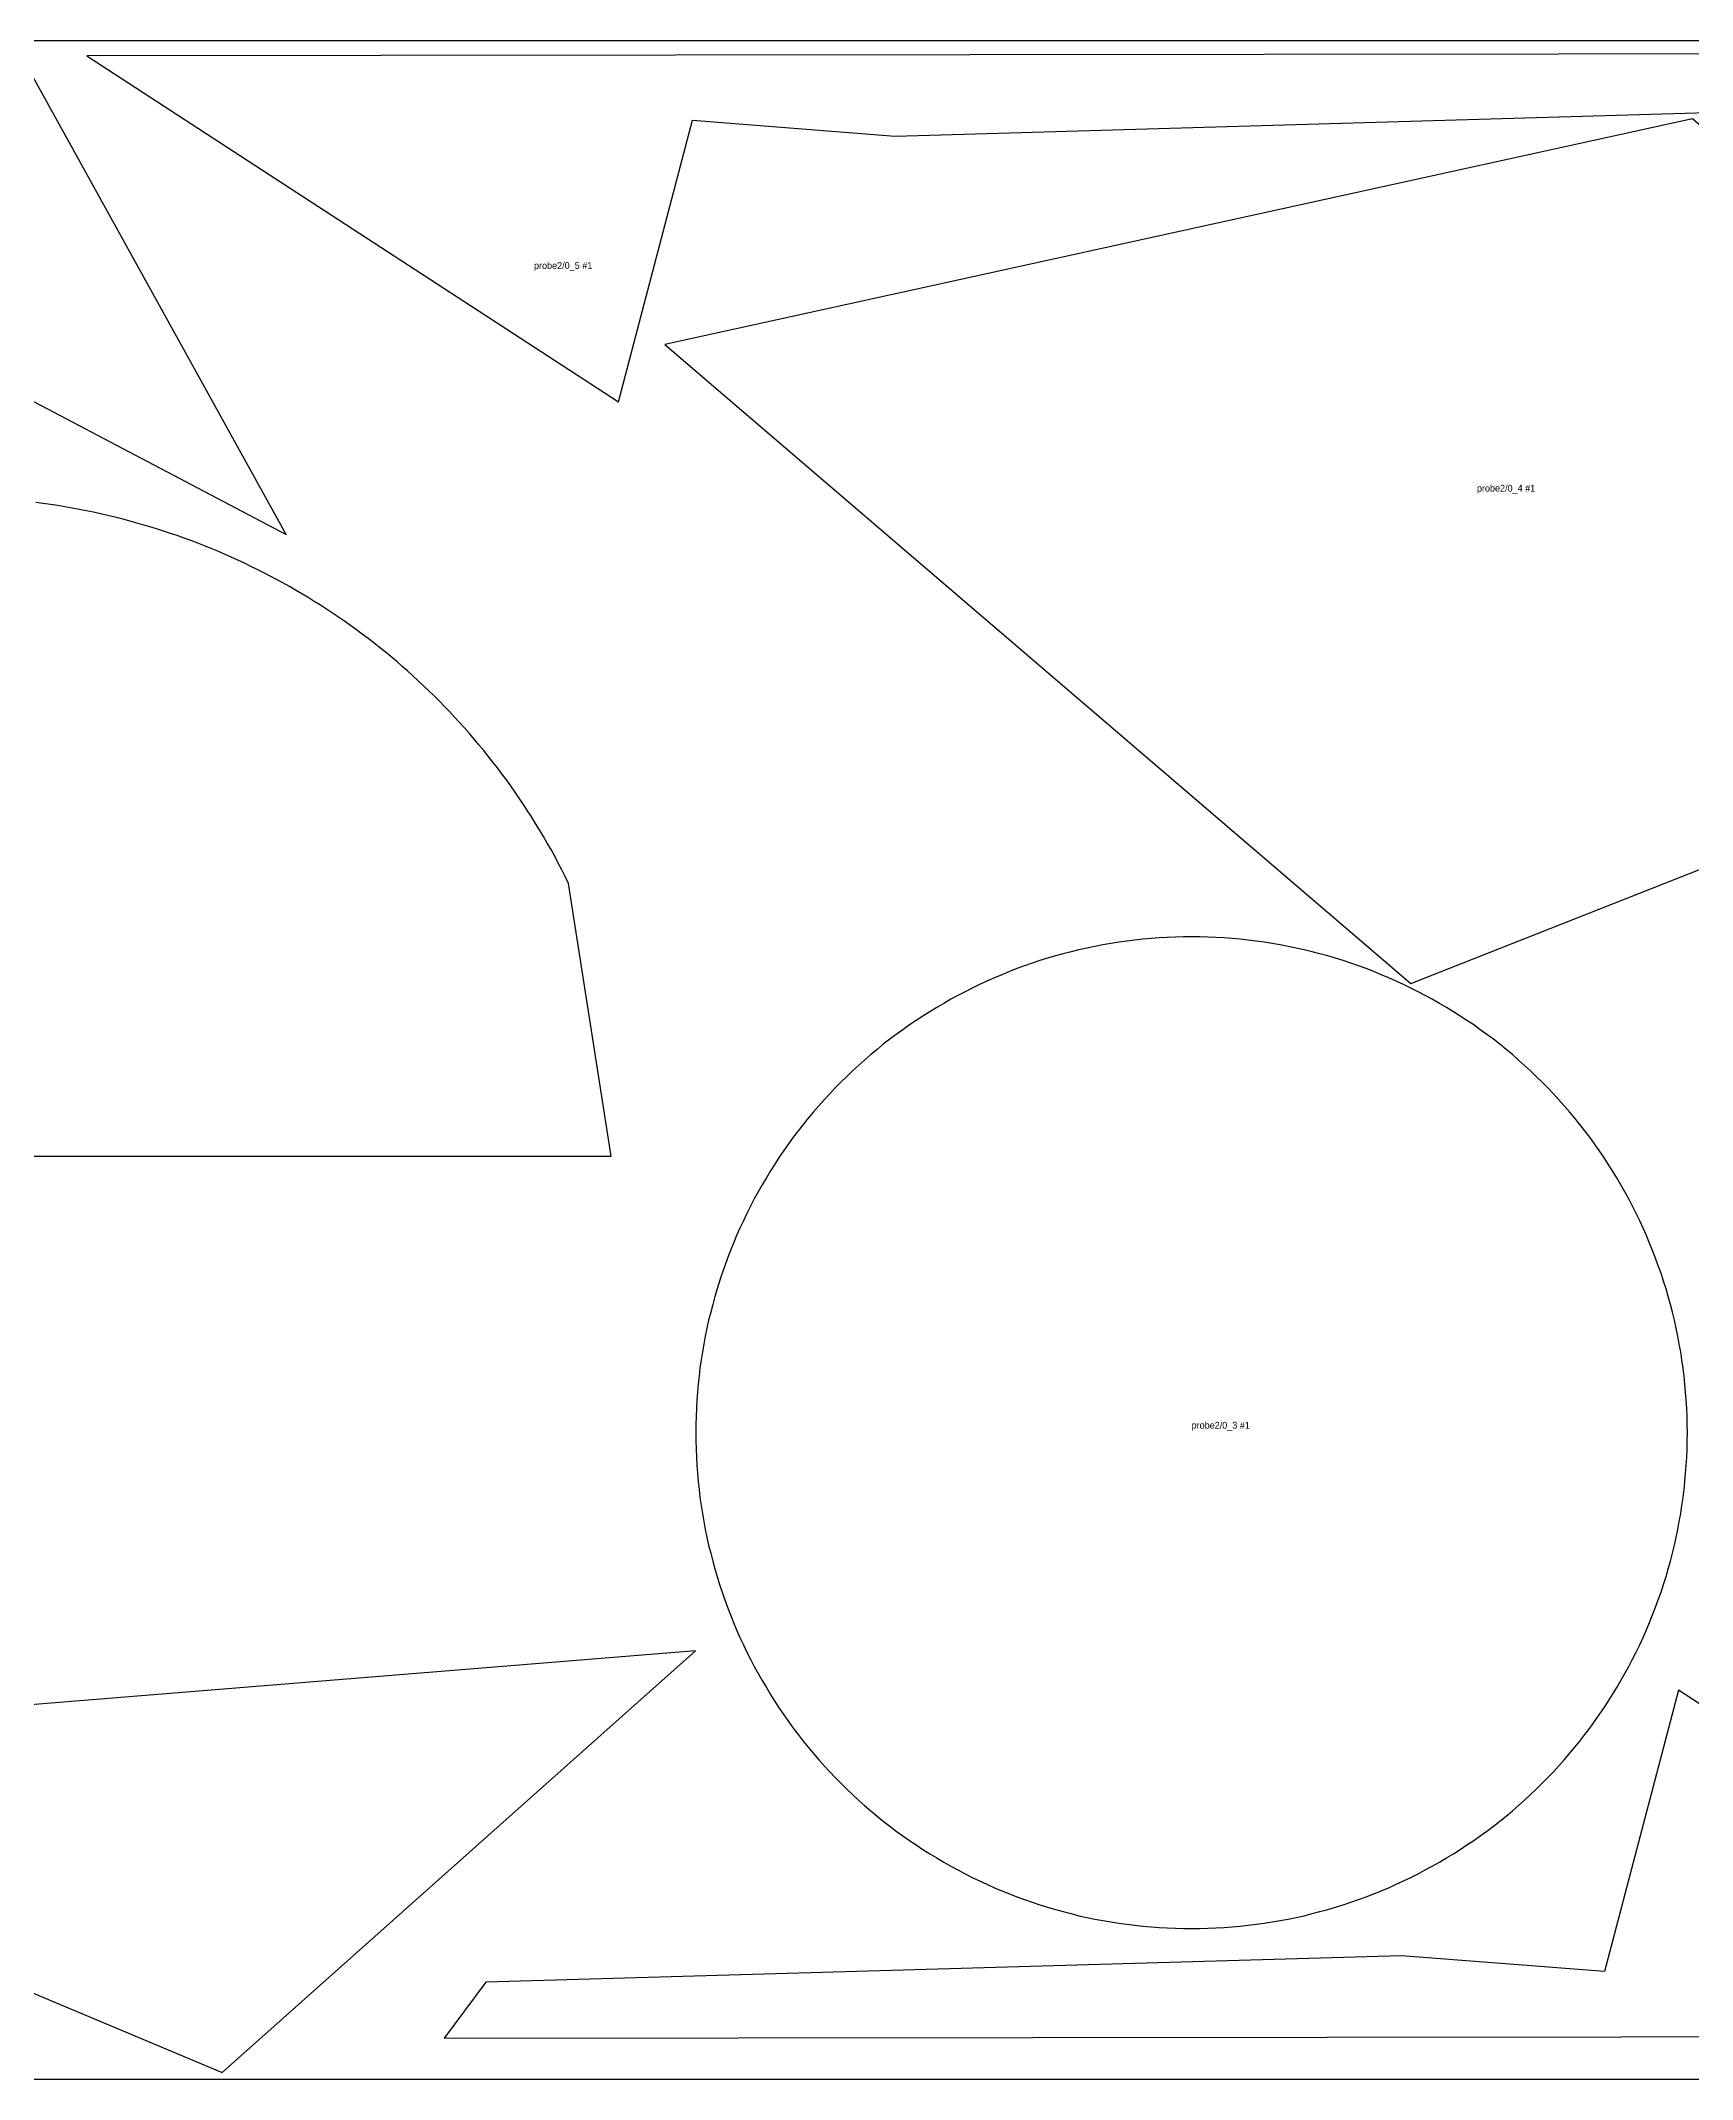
# Model space of a CAD drawing. Header units: millimetres. Extents: x 0 to 4476, y 0 to 1553.
# Drawn here: x 2186 to 3408, y 0 to 1508 of the extents above; entities that cross this region are included whole.
import ezdxf

# ---------------------------------------------------------------- set-up
doc = ezdxf.new("R2010")
doc.units = ezdxf.units.MM
for name, color, linetype in [('PART_LABELS', 3, 'Continuous'), ('PART_S001_0002', 7, 'Continuous'), ('PART_S001_0003', 7, 'Continuous'), ('PART_S001_0004', 7, 'Continuous'), ('PART_S001_0006', 7, 'Continuous'), ('PART_S001_0007', 7, 'Continuous'), ('PART_S001_0009', 7, 'Continuous'), ('SHEET_BOUNDARY', 8, 'Continuous')]:
    doc.layers.add(name, color=color, linetype=linetype)

msp = doc.modelspace()

# ---------------------------------------------------------------- linework, layer by layer
at = {"layer": 'PART_S001_0002'}
msp.add_lwpolyline([(2169.4, 1502.1), (1548, 1502.1), (1500.7, 1142.8), (1324.1, 761.4), (1630, 295), (2320.7, 5), (2670.8, 317), (2011.7, 263.4), (1658.4, 414.7), (1538.6, 688.9), (1712, 1297.2), (2074.7, 1297.2), (2368.1, 1142.8)], close=True, dxfattribs=at)
at = {"layer": 'PART_S001_0003'}
msp.add_lwpolyline([(3791.5, 31.9), (3398.1, 287.9), (3343.3, 79.6), (3193.3, 91.4), (2515.7, 71.7), (2485, 30.5)], close=True, dxfattribs=at)
at = {"layer": 'PART_S001_0004'}
msp.add_lwpolyline([(2220.5, 1496.9), (2613.9, 1241), (2668.7, 1449.2), (2818.7, 1437.4), (3496.3, 1457.1), (3527, 1498.3)], close=True, dxfattribs=at)
at = {"layer": 'PART_S001_0006'}
msp.add_lwpolyline([(2116.6, 682.9), (2608.6, 682.9), (2577, 884.6), (2574.5, 889.7), (2572, 894.7), (2569.3, 899.7), (2566.7, 904.7), (2564, 909.6), (2561.2, 914.5), (2558.4, 919.4), (2555.5, 924.2), (2552.6, 929), (2549.7, 933.7), (2546.7, 938.4), (2543.6, 943), (2540.5, 947.6), (2537.4, 952.2), (2534.2, 956.7), (2531, 961.2), (2527.7, 965.7), (2524.4, 970.1), (2521, 974.4), (2517.6, 978.7), (2514.2, 983), (2510.7, 987.2), (2507.2, 991.4), (2503.6, 995.6), (2500, 999.7), (2496.4, 1003.7), (2492.7, 1007.7), (2489, 1011.7), (2485.2, 1015.6), (2481.4, 1019.5), (2477.5, 1023.4), (2473.7, 1027.1), (2469.7, 1030.9), (2465.8, 1034.6), (2461.8, 1038.3), (2457.8, 1041.9), (2453.7, 1045.4), (2449.6, 1049), (2445.5, 1052.4), (2441.3, 1055.9), (2437.1, 1059.2), (2432.9, 1062.6), (2428.6, 1065.9), (2424.3, 1069.1), (2420, 1072.3), (2415.6, 1075.5), (2411.2, 1078.6), (2406.8, 1081.6), (2402.4, 1084.6), (2397.9, 1087.6), (2393.4, 1090.5), (2388.8, 1093.3), (2384.3, 1096.2), (2379.7, 1098.9), (2375, 1101.6), (2370.4, 1104.3), (2365.7, 1106.9), (2361, 1109.5), (2356.3, 1112), (2351.5, 1114.5), (2346.7, 1116.9), (2341.9, 1119.2), (2337.1, 1121.5), (2332.2, 1123.8), (2327.3, 1126), (2322.4, 1128.2), (2317.5, 1130.3), (2312.6, 1132.3), (2307.6, 1134.4), (2302.6, 1136.3), (2297.6, 1138.2), (2292.6, 1140.1), (2287.5, 1141.9), (2282.4, 1143.6), (2277.3, 1145.3), (2272.2, 1146.9), (2267.1, 1148.5), (2262, 1150), (2256.8, 1151.5), (2251.6, 1152.9), (2246.4, 1154.3), (2241.2, 1155.6), (2236, 1156.9), (2230.7, 1158.1), (2225.5, 1159.2), (2220.2, 1160.3), (2214.9, 1161.3), (2209.6, 1162.3), (2204.3, 1163.3), (2199, 1164.1), (2193.6, 1164.9), (2188.3, 1165.7), (2182.9, 1166.4)], dxfattribs=at)
at = {"layer": 'PART_S001_0007'}
msp.add_lwpolyline([(3404.7, 478.3), (3404.6, 484.3), (3404.5, 490.3), (3404.2, 496.3), (3403.9, 502.3), (3403.4, 508.2), (3402.9, 514.2), (3402.3, 520.2), (3401.5, 526.1), (3400.7, 532.1), (3399.8, 538), (3398.7, 543.9), (3397.6, 549.8), (3396.4, 555.7), (3395.1, 561.6), (3393.7, 567.4), (3392.2, 573.2), (3390.6, 579), (3388.9, 584.7), (3387.1, 590.5), (3385.2, 596.2), (3383.2, 601.8), (3381.2, 607.5), (3379, 613.1), (3376.7, 618.6), (3374.4, 624.2), (3372, 629.6), (3369.4, 635.1), (3366.8, 640.5), (3364.1, 645.9), (3361.3, 651.2), (3358.5, 656.4), (3355.5, 661.7), (3352.5, 666.8), (3349.3, 672), (3346.1, 677), (3342.8, 682), (3339.5, 687), (3336, 691.9), (3332.5, 696.8), (3328.9, 701.6), (3325.2, 706.3), (3321.4, 711), (3317.6, 715.6), (3313.6, 720.1), (3309.6, 724.6), (3305.6, 729), (3301.4, 733.3), (3297.2, 737.6), (3292.9, 741.8), (3288.6, 746), (3284.2, 750), (3279.7, 754), (3275.2, 758), (3270.6, 761.8), (3265.9, 765.6), (3261.2, 769.3), (3256.4, 772.9), (3251.5, 776.4), (3246.6, 779.9), (3241.6, 783.2), (3236.6, 786.5), (3231.6, 789.7), (3226.4, 792.9), (3221.3, 795.9), (3216, 798.9), (3210.8, 801.7), (3205.5, 804.5), (3200.1, 807.2), (3194.7, 809.8), (3189.2, 812.4), (3183.8, 814.8), (3178.2, 817.1), (3172.7, 819.4), (3167.1, 821.6), (3161.4, 823.6), (3155.8, 825.6), (3150.1, 827.5), (3144.3, 829.3), (3138.6, 831), (3132.8, 832.6), (3127, 834.1), (3121.2, 835.5), (3115.3, 836.8), (3109.4, 838), (3103.5, 839.1), (3097.6, 840.2), (3091.7, 841.1), (3085.7, 841.9), (3079.8, 842.7), (3073.8, 843.3), (3067.8, 843.8), (3061.9, 844.3), (3055.9, 844.6), (3049.9, 844.9), (3043.9, 845), (3037.9, 845.1), (3031.9, 845), (3025.9, 844.9), (3019.9, 844.6), (3013.9, 844.3), (3007.9, 843.8), (3001.9, 843.3), (2995.9, 842.7), (2990, 841.9), (2984, 841.1), (2978.1, 840.2), (2972.2, 839.1), (2966.3, 838), (2960.4, 836.8), (2954.6, 835.5), (2948.7, 834.1), (2942.9, 832.6), (2937.1, 831), (2931.4, 829.3), (2925.7, 827.5), (2920, 825.6), (2914.3, 823.6), (2908.7, 821.6), (2903.1, 819.4), (2897.5, 817.1), (2892, 814.8), (2886.5, 812.4), (2881, 809.8), (2875.6, 807.2), (2870.3, 804.5), (2865, 801.7), (2859.7, 798.9), (2854.5, 795.9), (2849.3, 792.9), (2844.2, 789.7), (2839.1, 786.5), (2834.1, 783.2), (2829.1, 779.9), (2824.2, 776.4), (2819.4, 772.9), (2814.6, 769.3), (2809.8, 765.6), (2805.2, 761.8), (2800.6, 758), (2796, 754), (2791.5, 750), (2787.1, 746), (2782.8, 741.8), (2778.5, 737.6), (2774.3, 733.3), (2770.2, 729), (2766.1, 724.6), (2762.1, 720.1), (2758.2, 715.6), (2754.3, 711), (2750.6, 706.3), (2746.9, 701.6), (2743.2, 696.8), (2739.7, 691.9), (2736.3, 687), (2732.9, 682), (2729.6, 677), (2726.4, 672), (2723.3, 666.8), (2720.2, 661.7), (2717.2, 656.4), (2714.4, 651.2), (2711.6, 645.9), (2708.9, 640.5), (2706.3, 635.1), (2703.8, 629.6), (2701.3, 624.2), (2699, 618.6), (2696.7, 613.1), (2694.6, 607.5), (2692.5, 601.8), (2690.5, 596.2), (2688.6, 590.5), (2686.9, 584.7), (2685.2, 579), (2683.6, 573.2), (2682.1, 567.4), (2680.6, 561.6), (2679.3, 555.7), (2678.1, 549.8), (2677, 543.9), (2676, 538), (2675, 532.1), (2674.2, 526.1), (2673.5, 520.2), (2672.8, 514.2), (2672.3, 508.2), (2671.9, 502.3), (2671.5, 496.3), (2671.3, 490.3), (2671.1, 484.3), (2671.1, 478.3), (2671.1, 472.3), (2671.3, 466.3), (2671.5, 460.3), (2671.9, 454.3), (2672.3, 448.3), (2672.8, 442.3), (2673.5, 436.3), (2674.2, 430.4), (2675, 424.4), (2676, 418.5), (2677, 412.6), (2678.1, 406.7), (2679.3, 400.8), (2680.6, 395), (2682.1, 389.1), (2683.6, 383.3), (2685.2, 377.5), (2686.9, 371.8), (2688.6, 366.1), (2690.5, 360.4), (2692.5, 354.7), (2694.6, 349.1), (2696.7, 343.5), (2699, 337.9), (2701.3, 332.4), (2703.8, 326.9), (2706.3, 321.4), (2708.9, 316), (2711.6, 310.7), (2714.4, 305.4), (2717.2, 300.1), (2720.2, 294.9), (2723.3, 289.7), (2726.4, 284.6), (2729.6, 279.5), (2732.9, 274.5), (2736.3, 269.5), (2739.7, 264.6), (2743.2, 259.8), (2746.9, 255), (2750.6, 250.2), (2754.3, 245.6), (2758.2, 241), (2762.1, 236.4), (2766.1, 231.9), (2770.2, 227.5), (2774.3, 223.2), (2778.5, 218.9), (2782.8, 214.7), (2787.1, 210.6), (2791.5, 206.5), (2796, 202.5), (2800.6, 198.6), (2805.2, 194.7), (2809.8, 191), (2814.6, 187.3), (2819.4, 183.6), (2824.2, 180.1), (2829.1, 176.7), (2834.1, 173.3), (2839.1, 170), (2844.2, 166.8), (2849.3, 163.7), (2854.5, 160.6), (2859.7, 157.6), (2865, 154.8), (2870.3, 152), (2875.6, 149.3), (2881, 146.7), (2886.5, 144.2), (2892, 141.7), (2897.5, 139.4), (2903.1, 137.1), (2908.7, 135), (2914.3, 132.9), (2920, 130.9), (2925.7, 129), (2931.4, 127.3), (2937.1, 125.6), (2942.9, 124), (2948.7, 122.5), (2954.6, 121), (2960.4, 119.7), (2966.3, 118.5), (2972.2, 117.4), (2978.1, 116.4), (2984, 115.4), (2990, 114.6), (2995.9, 113.9), (3001.9, 113.2), (3007.9, 112.7), (3013.9, 112.3), (3019.9, 111.9), (3025.9, 111.7), (3031.9, 111.5), (3037.9, 111.5), (3043.9, 111.5), (3049.9, 111.7), (3055.9, 111.9), (3061.9, 112.3), (3067.8, 112.7), (3073.8, 113.2), (3079.8, 113.9), (3085.7, 114.6), (3091.7, 115.4), (3097.6, 116.4), (3103.5, 117.4), (3109.4, 118.5), (3115.3, 119.7), (3121.2, 121), (3127, 122.5), (3132.8, 124), (3138.6, 125.6), (3144.3, 127.3), (3150.1, 129), (3155.8, 130.9), (3161.4, 132.9), (3167.1, 135), (3172.7, 137.1), (3178.2, 139.4), (3183.8, 141.7), (3189.2, 144.2), (3194.7, 146.7), (3200.1, 149.3), (3205.5, 152), (3210.8, 154.8), (3216, 157.6), (3221.3, 160.6), (3226.4, 163.7), (3231.6, 166.8), (3236.6, 170), (3241.6, 173.3), (3246.6, 176.7), (3251.5, 180.1), (3256.4, 183.6), (3261.2, 187.3), (3265.9, 191), (3270.6, 194.7), (3275.2, 198.6), (3279.7, 202.5), (3284.2, 206.5), (3288.6, 210.6), (3292.9, 214.7), (3297.2, 218.9), (3301.4, 223.2), (3305.6, 227.5), (3309.6, 231.9), (3313.6, 236.4), (3317.6, 241), (3321.4, 245.6), (3325.2, 250.2), (3328.9, 255), (3332.5, 259.8), (3336, 264.6), (3339.5, 269.5), (3342.8, 274.5), (3346.1, 279.5), (3349.3, 284.6), (3352.5, 289.7), (3355.5, 294.9), (3358.5, 300.1), (3361.3, 305.4), (3364.1, 310.7), (3366.8, 316), (3369.4, 321.4), (3372, 326.9), (3374.4, 332.4), (3376.7, 337.9), (3379, 343.5), (3381.2, 349.1), (3383.2, 354.7), (3385.2, 360.4), (3387.1, 366.1), (3388.9, 371.8), (3390.6, 377.5), (3392.2, 383.3), (3393.7, 389.1), (3395.1, 395), (3396.4, 400.8), (3397.6, 406.7), (3398.7, 412.6), (3399.8, 418.5), (3400.7, 424.4), (3401.5, 430.4), (3402.3, 436.3), (3402.9, 442.3), (3403.4, 448.3), (3403.9, 454.3), (3404.2, 460.3), (3404.5, 466.3), (3404.6, 472.3)], close=True, dxfattribs=at)
at = {"layer": 'PART_S001_0009'}
msp.add_lwpolyline([(3200.2, 810.5), (3846.8, 1065.8), (3408.4, 1450.3), (2648.3, 1283.3)], close=True, dxfattribs=at)
at = {"layer": 'SHEET_BOUNDARY'}
msp.add_lwpolyline([(0, 0), (4476, 0), (4476, 1508), (0, 1508)], close=True, dxfattribs=at)

# ---------------------------------------------------------------- texts
at = {"layer": 'PART_LABELS'}
for s, p in [('probe2/0_5 #1', (2551.4, 1339.2)), ('probe2/0_4 #1', (3249, 1174.5)), ('probe2/0_3 #1', (3037.9, 481.3))]:
    msp.add_text(s, height=5, dxfattribs=at).set_placement(p)

doc.saveas('drawing.dxf')
